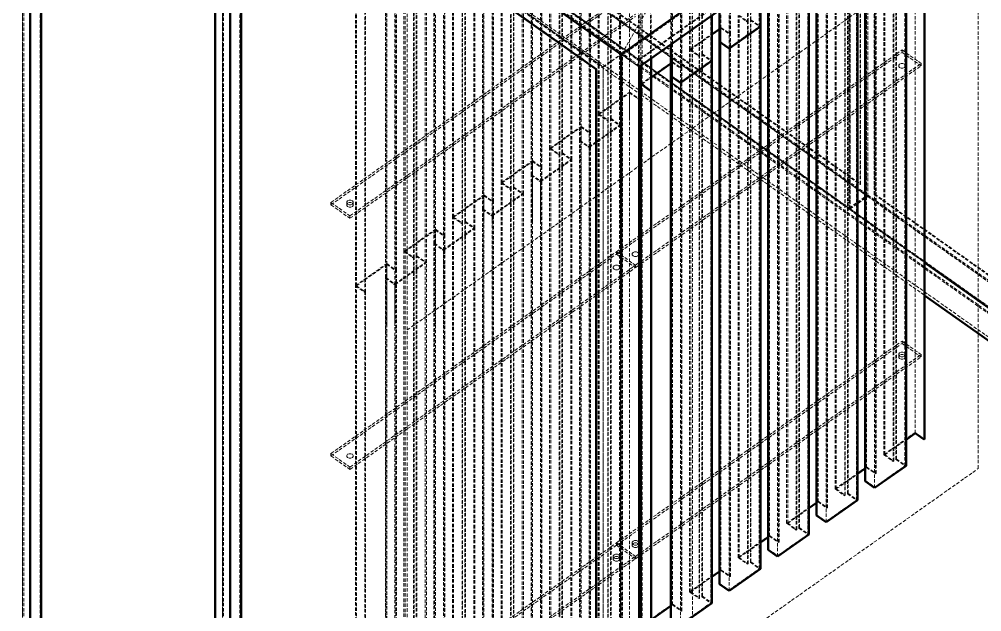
# Model space of a CAD drawing. Header units: millimetres. Extents: x 589 to 12190, y 300 to 8700.
# Drawn here: x 1816 to 2889, y 1402 to 2062 of the extents above; entities that cross this region are included whole.
import ezdxf

# ---------------------------------------------------------------- set-up
doc = ezdxf.new("R2010")
doc.units = ezdxf.units.MM
doc.linetypes.add('Hidden', pattern=[15, 5, -3, 5, -2])
for name, color, linetype, lineweight in [('Default', 7, 'Continuous', 50), ('Edges', 7, 'Hidden', 15), ('HiddenEdges', 2, 'Hidden', 15), ('HiddenSilhouettes', 2, 'Hidden', 15), ('HiddenWires', 7, 'Hidden', 15), ('Silhouettes', 7, 'Continuous', 50), ('Wires', 7, 'Hidden', 15)]:
    doc.layers.add(name, color=color, linetype=linetype, lineweight=lineweight)

# ---------------------------------------------------------------- blocks, each defined once
blk = doc.blocks.new('Isometric')
at = {"layer": 'Edges'}
for points in [[(-253.1442406604383, -1769.660158857627), (-253.1441048046804, -79.67512111748465)], [(-242.537637487073, -1766.553558077629), (-242.5375033366176, -97.78172258760696)], [(43.84062431954362, -1979.660175600026), (43.84076017530151, -289.6751378598833)], [(54.44722749290804, -1976.553574820027), (54.44736164336337, -307.7817393300052)], [(1073.034441095769, -1233.958625873728), (1073.034505897261, -427.8569595881081)], [(1086.32808386443, -1243.358651037215), (1086.328148665922, -437.2569847515942)], [(1012.93041438889, -1315.258650665978), (1012.930479190382, -509.1569843803575)], [(940.8055268076873, -1366.25865473199), (940.8055916091803, -560.1569884463697)], [(796.5558164467752, -662.1569965783935), (796.555821839509, -595.0737973709856)], [(868.6806392264853, -1417.258658798002), (868.6807040279773, -611.1569925123817)], [(724.4309288655722, -713.1570006444058), (724.4309342583056, -646.0738014369981)], [(796.5557516452823, -1468.258662864014), (796.5558164467752, -662.1569965783935)], [(679.8832025752904, -724.657001561252), (679.883206360249, -677.5738062220958)], [(609.5260814242706, -2379.660207490308), (609.526217280028, -689.6751697501661)], [(724.4308640640802, -1519.258666930026), (724.4309288655722, -713.1570006444058)], [(679.8831377737974, -1530.758667846872), (679.8832025752904, -724.657001561252)], [(1087.176641823761, -978.561597593673), (1271.943603414834, -1109.211572063527)], [(636.3961919389694, -1684.483416904638), (636.3962411802368, -1071.944004753931)]]:
    blk.add_lwpolyline(points, dxfattribs=at)
for points in [[(637.2161877950084, -670.0954011541758, 0), (954.5943576092782, -117.2343599760593, 0)], [(662.417838991249, -689.0751941163946, 0), (1468.519523722335, -119.0751486727308, 0)], [(43.84076017530106, -289.6751378598829, 0), (609.526217280028, -689.6751697501661, 0)], [(609.526217280028, -689.6751697501661, 0), (636.396273437731, -670.6751682353772, 0)], [(636.396273437731, -670.6751682353772, 0), (662.417838991249, -689.0751941163946, 0)], [(662.4177031354911, -2379.060231856537, 0), (662.417838991249, -689.0751941163946, 0)], [(1087.176641755549, -979.4101256971649, 0), (1416.47630769385, -1212.260157852745, 0)]]:
    blk.add_polyline3d(points, dxfattribs=at)
blk.add_polyline3d([(636.3962733695212, -671.5236617784562, 0)], close=True, dxfattribs=at)
at = {"layer": 'HiddenEdges'}
for points in [[(992.0707298736124, -863.5534860852986), (992.0708640240678, 805.2183494047226)], [(976.6557686782548, -900.9086420456927), (976.6559045340159, 789.0764302548628)], [(1012.435440952547, -879.1534629149555), (1012.435575103002, 789.6183725750657)], [(976.6558034715595, -900.4115615441572), (976.6559147093499, 483.3369441439104)], [(-608.1120080953433, 257.218682731414), (1895.046139593075, -1512.781458383088)], [(-634.274957512054, 238.7186812564878), (1842.720237785271, -1512.781458383089)], [(-608.1120119038521, 209.8425299773776), (1895.046135784566, -1560.157611137125)], [(829.0827249246408, -619.1569931501879), (829.0827897261329, 186.9446731354328)], [(784.5349555724506, -631.8569758521562), (784.535020373944, 174.2446904334647)], [(824.1329777376955, -622.6569934292279), (824.1330425391875, 183.444672856393)], [(797.828598341112, -641.2570010156423), (797.8286631426054, 164.8446652699786)], [(783.2622167400214, -651.5569896297852), (783.2622815415143, 154.5446766558357)], [(752.0080901564925, -673.6569974952397), (752.0081549579854, 132.4446687903815)], [(756.9578373434379, -670.1569972161997), (756.9579021449308, 135.9446690694213)], [(712.4100679912476, -682.856979918168), (712.4101327927406, 123.2446863674522)], [(711.1373291588193, -702.556993695797), (711.1373939603113, 103.5446725898237)], [(724.4309342583056, -646.0738014369981), (724.4309936670652, 92.94466564121512)], [(648.7704613019519, -727.8569835058258), (648.7705261034444, 78.24468277979486)], [(679.883206360249, -677.5738062220958), (679.8832673767824, 81.44466472436898)], [(662.0641040706128, -737.257008669312), (662.0641688721057, 68.84465761630872)], [(616.2435958859942, -769.6570051489093), (616.2436606874862, 36.4446611367116)], [(621.1933430729396, -766.1570048698693), (621.1934078744316, 39.94466141575094)], [(576.6455737207493, -778.8569875718379), (576.6456385222418, 27.24467871378329)], [(589.9392164894107, -788.2570127353242), (589.9392812909032, 17.8446535502967)], [(549.068455491737, -817.1570089358815), (549.06852029323, -11.05534265026063)], [(588.666434595074, -809.1570082980754), (588.666499396566, -3.05534201245473)], [(504.5206861395473, -829.8569916378499), (504.5207509410398, -23.75532535222919)], [(544.1187083047917, -820.6570092149216), (544.1187731062846, -14.55534292930088)], [(517.8143289082086, -839.257016801336), (517.8143937097011, -33.15535051571533)], [(503.2479473071185, -849.5570054154789), (503.2480121086101, -43.4553391298582)], [(516.5415470138714, -860.1570123640872), (516.5416118153644, -54.0553460784663)], [(-227.1226780934803, -1749.211653605576), (-227.1225423741439, -60.92363751200355)], [(-225.4256564480393, -1750.908685374653), (-225.4255205922786, -60.92361307409737)], [(471.9938207235896, -871.6570132809334), (471.9938855250816, -65.5553469953129)], [(476.943567910535, -868.1570130018933), (476.943632712027, -62.05534671627265)], [(-253.1442056225128, -1767.611654691059), (-253.1440699031764, -79.32363859748693)], [(432.3957985583447, -880.8569957038617), (432.3958633598372, -74.75532941824076)], [(445.6894413270061, -890.257020867348), (445.6895061284986, -84.15535458172735)], [(404.818680329332, -919.1570170679054), (404.8187451308249, -113.0553507822847)], [(444.4166594326693, -911.1570164300995), (444.4167242341614, -105.0553501444788)], [(360.2709109771422, -931.8569997698739), (360.2709757786347, -125.7553334842532)], [(399.8689331423866, -922.6570173469456), (399.8689979438795, -116.5553510613249)], [(373.5645537458036, -941.2570249333601), (373.5646185472965, -135.1553586477394)], [(358.9981721447134, -951.557013547503), (358.9982369462055, -145.4553472618823)], [(372.2917718514664, -962.1570204961113), (372.2918366529593, -156.0553542104908)], [(327.7440455611845, -973.6570214129572), (327.7441103626766, -167.555355127337)], [(332.6937927481299, -970.1570211339172), (332.693857549622, -164.0553548482967)], [(288.1460233959397, -982.8570038358855), (288.1460881974322, -176.7553375502653)], [(286.8732845635104, -1002.557017613515), (286.8733493650034, -196.4553513278943)], [(301.4396661646015, -992.2570289993719), (301.439730966094, -186.1553627137514)], [(300.1668842702643, -1013.157024562123), (300.1669490717563, -207.0553582765028)], [(255.6191579799815, -1024.657025478969), (255.6192227814745, -218.5553591933485)], [(69.86214372812674, -1959.211639830394), (69.86227944746315, -270.9236237368223)], [(71.5592085319422, -1960.908702117051), (71.55934438770282, -270.9236298164956)], [(76.79643789297461, -264.9634156211123), (592.2019291769025, -629.4101419081394)], [(71.55934448416883, -272.1236299598504), (635.5477365521897, -670.9236556271044)], [(34.08255148015178, -1960.953573194837), (34.0826856306071, -292.1817377048151)], [(43.8406161990938, -1977.611640915878), (43.84075191843021, -289.3236248223056)], [(45.5378169551368, -290.5236310453342), (609.5262090231563, -689.3236567125882)], [(196.5755896925316, -312.0114902194859), (1000.980344188436, -880.8115599576911)], [(170.5539923040187, -330.9085966020393), (976.6557686782548, -900.9086420456924)], [(170.5540270973229, -330.4115161005038), (974.9587815932277, -899.2115858387087)], [(1040.507575679811, -1275.758647516812), (1040.507640481303, -469.6569812311916)], [(1045.457322866756, -1272.258647237772), (1045.457387668248, -466.1569809521516)], [(1000.909553514566, -1284.958629939741), (1000.909618316058, -478.8569636541201)], [(1014.203196283227, -1294.358655103227), (1014.203261084719, -488.2569888176063)], [(968.3826880986076, -1326.758651582824), (968.3827529001005, -520.6569852972036)], [(973.332435285553, -1323.258651303784), (973.3325000870459, -517.1569850181636)], [(928.7846659333636, -1335.958634005753), (928.7847307348557, -529.8569677201319)], [(942.0783087020254, -1345.358659169239), (942.078373503517, -539.2569928836183)], [(927.5119271009344, -1355.658647783382), (927.511991902426, -549.556981497761)], [(896.2578005174055, -1377.758655648836), (896.2578653188975, -571.6569893632156)], [(901.2075477043509, -1374.258655369796), (901.2076125058429, -568.1569890841756)], [(856.6597783521606, -1386.958638071765), (856.6598431536527, -580.8569717861442)], [(869.953421120822, -1396.358663235251), (869.953485922314, -590.2569969496305)], [(975.8072751157606, -901.5086176794634), (975.8072983456264, -612.5394456409017)], [(824.1329129362025, -1428.758659714848), (824.1329777376955, -622.6569934292279)], [(829.0826601231479, -1425.258659435808), (829.0827249246408, -619.1569931501879)], [(784.534890770959, -1437.958642137777), (784.5349555724506, -631.8569758521562)], [(784.5349877804879, -765.6742986785782), (784.5349986343581, -630.6569940670333)], [(797.8285335396204, -1447.358667301263), (797.828598341112, -641.2570010156423)], [(783.2621519385293, -1457.658655915406), (783.2622167400214, -651.5569896297852)], [(609.5262090231563, -689.3236567125882), (635.5477365521897, -670.9236556271044)], [(635.5476008328528, -2359.211671720676), (635.5477365521897, -670.9236556271044)], [(636.3962733695212, -671.5236617784562), (637.2161877950084, -670.0954011541758)], [(636.3962733695212, -671.5236617784562), (637.2448014924298, -670.9236617067788)], [(756.9577725419458, -1476.25866350182), (756.9578373434379, -670.1569972161997)], [(796.5558510905926, -765.6742986785782), (796.5558595086827, -660.9570147932711)], [(1053.589088879524, -667.6933176891021), (1053.589089163741, -664.1577840650423)], [(662.4176672028434, -2316.238677450674), (662.4177988749229, -678.2967291496689)], [(662.4177988749229, -678.2967291496689), (663.26629253388, -678.8967047834399)], [(712.4100031897556, -1488.958646203789), (712.4100679912476, -682.856979918168)], [(712.4101042991119, -765.6742986785782), (712.410111053156, -681.6569981330456)], [(752.0080253550004, -1479.75866378086), (752.0080901564925, -673.6569974952397)], [(598.9196141066627, -692.7817700244027), (599.7681427353332, -692.1817695950976)], [(599.7680085848779, -2360.953605085119), (599.7681427353332, -692.1817695950976)], [(609.5260733038208, -2377.61167280616), (609.5262090231563, -689.3236567125882)], [(725.7036459584174, -1498.358671367275), (725.703710759909, -692.2570050816544)], [(710.642311957512, -713.1601416550309), (1087.176641755549, -979.4101256971649)], [(711.1372643573263, -1508.658659981418), (711.1373291588193, -702.556993695797)], [(724.4309676092166, -765.6742986785782), (724.4309719274806, -711.9570188592829)], [(648.7703965004594, -1533.958649791446), (648.7704613019519, -727.8569835058258)], [(648.7705012273086, -765.6742986785782), (648.7705043638598, -726.6570017207032)], [(662.0640392691207, -1543.358674954933), (662.0641040706128, -737.257008669312)], [(616.2435310845012, -1575.75867143453), (616.2435958859942, -769.6570051489093)], [(621.1932782714466, -1572.25867115549), (621.1933430729396, -766.1570048698693)], [(576.6455089192568, -1584.958653857459), (576.6455737207493, -778.8569875718379)], [(576.6456054356149, -918.8091517162547), (576.6456167826573, -777.6570057867152)], [(575.372770086828, -1604.658667635088), (575.3728348883196, -798.5570013494669)], [(589.9391516879182, -1594.358679020945), (589.9392164894107, -788.2570127353242)], [(588.6664687457192, -918.8091517162547), (588.666477656981, -807.957026512953)], [(544.1186435032996, -1626.758675500542), (544.1187083047917, -820.6570092149216)], [(549.068390690245, -1623.258675221502), (549.068455491737, -817.1570089358815)], [(504.5206213380548, -1635.95865792347), (504.5206861395473, -829.8569916378499)], [(517.8142641067161, -1645.358683086957), (517.8143289082086, -839.257016801336)], [(471.9937559220966, -1677.758679566554), (471.9938207235896, -871.6570132809334)], [(476.943503109042, -1674.258679287514), (476.943567910535, -868.1570130018933)], [(516.5414822123794, -1666.258678649708), (516.5415470138714, -860.1570123640872)], [(516.5415852643437, -918.8091517162547), (516.5415900757798, -858.9570305789648)], [(432.3957337568522, -1686.958661989482), (432.3957985583447, -880.8569957038617)], [(432.3958384728617, -918.8091517162547), (432.3958416202527, -879.6570139187393)], [(976.6558034715595, -900.4115615441572), (1002.677366066768, -882.0115356631395)], [(1002.677366066768, -882.0115356631395), (1297.965166010043, -1090.811546182509)], [(1012.435440952547, -879.1534629149555), (1288.207101291101, -1074.153478461468)], [(431.1229949244234, -1706.658675767111), (431.123059725915, -900.5570094814907)], [(445.6893765255136, -1696.358687152969), (445.6894413270061, -890.257020867348)], [(976.6557686782548, -900.9086420456927), (1273.640633658237, -1110.908658788091)], [(976.6558034715595, -900.4115615441572), (1087.176641823761, -978.561597593673)], [(233.3453025574663, -914.3410164183431), (233.3453028416834, -910.8054827942833)], [(444.4165946311764, -1717.25868271572), (444.4166594326693, -911.1570164300995)], [(444.4167017829664, -918.8091517162547), (444.4167024945768, -909.9570346449768)], [(399.8688683408946, -1728.758683632566), (399.8689331423866, -922.6570173469456)], [(404.8186155278399, -1725.258683353526), (404.818680329332, -919.1570170679054)], [(360.2708461756497, -1737.958666055494), (360.2709109771422, -931.8569997698739)], [(360.270942681168, -1071.944004753931), (360.2709540390501, -930.6570179847513)], [(373.5644889443111, -1747.358691218981), (373.5645537458036, -941.2570249333601)], [(358.9981073432205, -1757.658679833123), (358.9981721447134, -951.557013547503)], [(332.693727946637, -1776.258687419538), (332.6937927481299, -970.1570211339172)], [(372.2917070499743, -1768.258686781732), (372.2917718514664, -962.1570204961113)], [(372.2918059912731, -1071.944004753931), (372.2918149133748, -960.9570387109889)], [(629.3250442842154, -967.6933416068196), (629.3250445684325, -964.1578079827598)], [(288.1459585944472, -1788.958670121506), (288.1460233959397, -982.8570038358855)], [(327.7439807596916, -1779.758687698578), (327.7440455611845, -973.6570214129572)], [(657.6093171394514, -987.6933432013336), (657.6093174236685, -984.1578095772738)], [(301.439601363109, -1798.358695284992), (301.4396661646015, -992.2570289993719)], [(286.8732197620184, -1808.658683899135), (286.8732845635104, -1002.557017613515)], [(300.1668274968697, -1719.392729437054), (300.1668842702643, -1013.157024562123)], [(300.1669225098958, -1071.944004753931), (300.1669273321718, -1011.957042777001)], [(255.6191046633035, -1687.892731814229), (255.6191579799815, -1024.657025478969)], [(1053.589054091355, -1100.442633274014), (1053.589054375572, -1096.907099649954)], [(233.345272544143, -1287.693367119051), (233.3452728283601, -1284.157833494992)]]:
    blk.add_lwpolyline(points, dxfattribs=at)
for points in [[(1002.677366066768, -882.0115356631395, 0), (1002.677501786104, 806.276480430432, 0)], [(725.703710759909, -692.2570050816544, 0), (725.7037755614024, 113.8446612039661, 0)], [(575.3728348883196, -798.5570013494669, 0), (575.372899689813, 7.544664936153822, 0)], [(431.123059725915, -900.5570094814907, 0), (431.1231245274084, -94.45534319587023, 0)], [(662.4177988749229, -678.2967291496689, 0), (1416.476393481769, -145.0967106725066, 0)], [(70.71081626479463, -271.5236298881732, 0), (636.3962733695212, -671.5236617784562, 0)], [(55.29589027203338, -307.1817389007001, 0), (599.7681427353332, -692.1817695950976, 0)], [(196.5755549674395, -311.6600426175296, 0), (1002.677331341676, -881.6600880611829, 0)], [(206.3336645783097, -309.153417471302, 0), (991.2222363111186, -864.1534617190696, 0)], [(999.636814682136, -1304.65864371737, 0), (999.6368794836294, -498.5569774317491, 0)], [(855.3870395197309, -1406.658651849393, 0), (855.3871043212243, -600.556985563773, 0)], [(638.0932951513864, -671.5236373405498, 0), (663.2663670459478, -689.3236875877963, 0)], [(588.6663697935805, -1615.258674583696, 0), (588.666434595074, -809.1570082980754, 0)], [(504.5207219542385, -918.8091517162547, 0), (504.5207292014552, -828.6570098527275, 0)], [(503.2478825056251, -1655.658671701099, 0), (503.2479473071185, -849.5570054154789, 0)], [(1002.677331341676, -881.6600880611829, 0), (1299.662196321658, -1091.660104803582, 0)], [(1012.435440952547, -879.1534629149555, 0), (1013.283934515041, -878.5534872811845, 0)], [(288.1460591997911, -1071.944004753931, 0), (288.1460664578476, -981.6570220507631, 0)]]:
    blk.add_polyline3d(points, dxfattribs=at)
at = {"layer": 'HiddenSilhouettes'}
for points in [[(991.2222363111186, -864.1534617190696), (991.2223704615735, 804.6183737709516)], [(1000.980344188436, -880.8115599576911), (1000.980479907772, 807.4764561358807)], [(1013.283934515041, -878.5534872811845), (1013.284068665496, 790.2183482088371)], [(974.9587815932277, -899.2115858387087), (974.9588926907263, 482.7917432269023)], [(-608.1120117333219, 211.9638501518134), (1863.046141326811, -1535.408877245328)], [(-636.3962815435395, 189.8425283828633), (663.2662884934616, -729.157709173471)], [(-634.2749611500326, 193.4638486768877), (1842.720234147293, -1558.036290962689)], [(828.2341882037754, -619.7569993015393), (828.2342530052683, 186.3446669840819)], [(824.98151445856, -622.056987277876), (824.981579260053, 184.0446790077444)], [(841.5278309724367, -629.1570244650252), (841.5278957739297, 176.9446418205957)], [(798.6771350619765, -640.6569948642907), (798.6771998634695, 165.44467142133)], [(737.8659537288754, -663.6569966979825), (737.866018530367, 142.4446695876386)], [(739.5629841086966, -663.6569661804022), (739.5630489101886, 142.4447001052185)], [(752.8566268773579, -673.0569913438883), (752.85669167885, 133.0446749417324)], [(756.1093006225733, -670.7570033675513), (756.1093654240663, 135.3446629180694)], [(726.5522474807744, -691.656998930303), (726.5523122822665, 114.444667355318)], [(769.4029433912347, -680.1570285310374), (769.4030081927281, 125.9446377545837)], [(667.4380965274936, -714.656970246414), (667.4381613289866, 91.44469603920697)], [(662.9126407914782, -736.6570025179606), (662.9127055929703, 69.44466376766059)], [(602.1014594583758, -759.6570043516522), (602.1015242598687, 46.44466193396875)], [(603.7984898381974, -759.6569738340716), (603.7985546396903, 46.44469245154914)], [(617.0921326068587, -769.0569989975579), (617.0921974083517, 37.04466728806301)], [(620.3448063520746, -766.7570110212209), (620.344871153567, 39.34465526439999)], [(633.6384491207359, -776.1570361847071), (633.6385139222284, 29.94463010091386)], [(635.335479500558, -776.1570056671262), (635.33554430205, 29.94466061849425)], [(590.7877532102752, -787.6570065839724), (590.7878180117682, 18.44465970164856)], [(574.5242981674555, -799.1570075008183), (574.524362968948, 6.944658784802868)], [(529.9765718771741, -810.6570084176642), (529.9766366786662, -4.555342132043279)], [(531.6736022569958, -810.6569779000836), (531.6736670584878, -4.55531161446288)], [(544.9672450256571, -820.0570030635697), (544.9673098271492, -13.95533677794901)], [(548.2199187708725, -817.757015087233), (548.219983572365, -11.65534880161204)], [(561.5135615395338, -827.1570402507189), (561.5136263410263, -21.05537396509817)], [(563.2105919193555, -827.1570097331385), (563.2106567208484, -21.05534344751777)], [(518.6628656290736, -838.6570106499846), (518.6629304305657, -32.55534436436392)], [(457.8516842959712, -861.6570124836762), (457.8517490974641, -55.5553461980553)], [(459.5487146757928, -861.6569819660958), (459.5487794772857, -55.55531568047491)], [(502.3994105862535, -850.1570115668303), (502.399475387746, -44.05534528120961)], [(472.8423574444541, -871.057007129582), (472.8424222459471, -64.95534084396104)], [(476.09503118967, -868.7570191532452), (476.0950959911625, -62.65535286762452)], [(-251.4471837441811, -1768.811630396508), (-251.4470480248447, -80.52361430293558)], [(446.5379780478706, -889.6570147159966), (446.5380428493636, -83.55534843037594)], [(489.3886739583313, -878.1570443167311), (489.3887387598238, -72.0553780311102)], [(491.0857043381534, -878.1570137991505), (491.0857691396454, -72.0553475135298)], [(430.2745230050509, -901.1570156328426), (430.2745878065434, -95.05534934722164)], [(385.7267967147691, -912.6570165496883), (385.7268615162611, -106.5553502640678)], [(387.4238270945907, -912.6569860321076), (387.4238918960828, -106.5553197464869)], [(403.9701436084674, -919.757023219257), (403.9702084099599, -113.6553569336361)], [(638.0932951513864, -671.5236373405498), (1442.497958197071, -102.7235676023342)], [(400.7174698632521, -922.057011195594), (400.7175346647441, -115.9553449099731)], [(417.2637863771288, -929.1570483827429), (417.2638511786213, -123.0553820971222)], [(418.9608167569504, -929.1570178651623), (418.9608815584434, -123.0553515795414)], [(374.4130904666686, -940.6570187820084), (374.4131552681606, -134.5553524963875)], [(-226.2741845709475, -1751.50868544633), (-226.274056079701, -153.1348865278719)], [(358.1496354238484, -952.1570196988544), (358.1497002253409, -146.0553534132337)], [(313.6019091335661, -963.6570206157003), (313.6019739350595, -157.5553543300794)], [(315.2989395133877, -963.6569900981196), (315.2990043148807, -157.555323812499)], [(328.5925822820491, -973.0570152616056), (328.592647083542, -166.9553489759851)], [(331.8452560272649, -970.7570272852686), (331.8453208287574, -164.6553609996481)], [(302.2882028854656, -991.6570228480205), (302.2882676869585, -185.5553565624)], [(345.1388987959263, -980.1570524487547), (345.1389635974188, -174.0553861631342)], [(346.8359291757479, -980.1570219311743), (346.8359939772404, -174.0553556455538)], [(286.0247478426459, -1003.157023764866), (286.0248126441384, -197.0553574792457)], [(241.4770215523645, -1014.657024681712), (241.4770863538561, -208.5553583960914)], [(243.1740519321856, -1014.656994164131), (243.1741167336777, -208.555327878511)], [(256.467694700847, -1024.057019327618), (256.467759502339, -217.9553530419971)], [(45.53768123579994, -1978.811647138906), (45.5378169551368, -290.5236310453342)], [(70.71068040903401, -1961.508702188729), (70.71081347159907, -306.2697395655487)], [(1026.365439252192, -1265.758646719555), (1026.365504053685, -459.6569804339342)], [(1028.062469632014, -1265.758616201974), (1028.062534433507, -459.6569499163538)], [(1041.356112400675, -1275.158641365461), (1041.356177202168, -469.0569750798402)], [(1044.608786145891, -1272.858653389124), (1044.608850947383, -466.7569871035032)], [(1057.902428914553, -1282.25867855261), (1057.902493716045, -476.1570122669891)], [(1015.051733004092, -1293.758648951875), (1015.051797805585, -487.6569826662546)], [(954.24055167099, -1316.758650785567), (954.2406164724821, -510.6569844999465)], [(955.9375820508117, -1316.758620267986), (955.9376468523037, -510.6569539823658)], [(969.231224819473, -1326.158645431472), (969.2312896209651, -520.056979145852)], [(972.4838985646884, -1323.858657455136), (972.4839633661813, -517.7569911695152)], [(985.7775413333497, -1333.258682618622), (985.7776061348427, -527.1570163330011)], [(942.9268454228895, -1344.758653017887), (942.9269102243816, -538.6569867322669)], [(882.1156640897871, -1367.758654851579), (882.11572889128, -561.6569885659583)], [(883.8126944696087, -1367.758624333999), (883.8127592711016, -561.6569580483779)], [(897.10633723827, -1377.158649497485), (897.106402039763, -571.0569832118642)], [(900.3590109834863, -1374.858661521148), (900.3590757849784, -568.7569952355273)], [(913.6526537521477, -1384.258686684634), (913.6527185536397, -578.1570203990134)], [(205.0610299864466, -890.8054811997692), (629.325074581755, -590.8054572820515)], [(205.0610297022295, -894.341014823829), (629.3250742975379, -594.3409909061113)], [(870.8019578416865, -1395.758657083899), (870.8020226431795, -589.6569907982787)], [(233.3453028416834, -910.8054827942833), (657.6093474369909, -610.8054588765654)], [(233.3453025574663, -914.3410164183431), (657.6093471527738, -614.3409925006251)], [(809.990776508585, -1418.758658917591), (809.990841310077, -612.6569926319705)], [(809.990841310077, -612.6569926319705), (824.1329777376955, -622.6569934292279)], [(811.6878068884066, -1418.75862840001), (811.6878716898987, -612.6569621143899)], [(811.6878716898987, -612.6569621143899), (824.98151445856, -622.056987277876)], [(796.5559024741278, -660.9569844121095), (841.5278309724367, -629.1570244650252)], [(824.1329777376955, -622.6569934292279), (824.98151445856, -622.056987277876)], [(824.981449657068, -1428.158653563497), (824.98151445856, -622.056987277876)], [(828.2341234022833, -1425.85866558716), (828.2341882037754, -619.7569993015393)], [(828.2341882037754, -619.7569993015393), (829.0826947381215, -619.1570144952832)], [(828.2341882037754, -619.7569993015393), (841.5278309724367, -629.1570244650252)], [(829.0827249246408, -619.1569931501879), (843.2248613522593, -629.1569939474448)], [(841.5277661709447, -1435.258690750646), (841.5278309724367, -629.1570244650252)], [(592.2019291769025, -629.4101419081387), (710.642311957512, -713.1601416550304)], [(737.8659537288754, -663.6569966979825), (784.5349986343581, -630.6569940670333)], [(739.5629841086966, -663.6569661804022), (771.0999768901438, -641.3569416809144)], [(784.5349555724506, -631.8569758521562), (797.828598341112, -641.2570010156423)], [(784.5349986343581, -630.6569940670333), (798.6771350619765, -640.6569948642907)], [(798.6770702604845, -1446.758661149911), (798.6771350619765, -640.6569948642907)], [(782.4136800191568, -652.1569957811366), (783.2622167400214, -651.5569896297852)], [(637.2446656366687, -2360.908734007334), (637.2448014924298, -670.9236617067788)], [(638.09315943205, -2359.811653434122), (638.0932951513864, -671.5236373405498)], [(739.5629193072036, -1469.758632466023), (739.5629841086966, -663.6569661804022)], [(739.5629841086966, -663.6569661804022), (752.8566268773579, -673.0569913438883)], [(756.1092358210813, -1476.858669653172), (756.1093006225733, -670.7570033675513)], [(756.1093006225733, -670.7570033675513), (769.4029433912347, -680.1570285310374)], [(756.9578373434379, -670.1569972161997), (771.0999737710563, -680.1569980134566)], [(1053.589088879524, -667.6933176891021), (1081.87336173476, -687.6933192836159)], [(663.2662855579392, -765.6742986785782), (663.26629253388, -678.8967047834399)], [(665.741066147672, -714.6570007639946), (712.410111053156, -681.6569981330456)], [(712.410111053156, -681.6569981330456), (726.5522474807744, -691.656998930303)], [(724.4310148929267, -711.9569884781206), (769.4029433912347, -680.1570285310374)], [(752.0080901564925, -673.6569974952397), (752.8566268773579, -673.0569913438883)], [(752.856562075865, -1479.158657629509), (752.8566268773579, -673.0569913438883)], [(769.4028785897431, -1486.258694816658), (769.4029433912347, -680.1570285310374)], [(1081.87336173476, -687.6933192836159), (1081.873362018977, -684.1577856595563)], [(725.703710759909, -692.2570050816544), (726.5522474807744, -691.656998930303)], [(726.5521826792815, -1497.758665215923), (726.5522474807744, -691.656998930303)], [(667.4380317260016, -1520.758636532034), (667.4380965274936, -714.656970246414)], [(710.2887924379538, -703.1569998471487), (711.1373291588193, -702.556993695797)], [(711.1373291588193, -702.556993695797), (724.4309289620396, -711.9569884781276)], [(602.1014594583758, -759.6570043516522), (648.7704613984142, -726.6570321018653)], [(648.7704613019519, -727.8569835058258), (662.0641040706128, -737.257008669312)], [(648.7705043638598, -726.6570017207032), (662.9126407914782, -736.6570025179606)], [(663.266363843737, -729.1577624541628), (663.2662884934616, -729.157709173471)], [(662.0641040706128, -737.257008669312), (662.9126407914782, -736.6570025179606)], [(662.9125759899853, -1542.758668803581), (662.9126407914782, -736.6570025179606)], [(665.7410648413038, -730.9076403509926), (1087.176637776509, -1028.907598625637)], [(602.1013946568837, -1565.758670637273), (602.1014594583758, -759.6570043516522)], [(602.1014594583758, -759.6570043516522), (616.2435958859942, -769.6570051489093)], [(603.7984250367053, -1565.758640119692), (603.7984898381974, -759.6569738340716)], [(616.2435958859942, -769.6570051489093), (617.0921326068587, -769.0569989975579)], [(617.0920678053667, -1575.158665283178), (617.0921326068587, -769.0569989975579)], [(620.3447415505821, -1572.858677306841), (620.3448063520746, -766.7570110212209)], [(620.3448063520746, -766.7570110212209), (621.1933430729396, -766.1570048698693)], [(620.3448063520746, -766.7570110212209), (633.6384491207359, -776.1570361847071)], [(621.1933430729396, -766.1570048698693), (635.335479500558, -776.1570056671262)], [(529.9765718771741, -810.6570084176642), (576.6456167826573, -777.6570057867152)], [(531.6736022569958, -810.6569779000836), (576.6455737207493, -778.8569875718379)], [(588.666477656981, -807.957026512953), (633.6384491207359, -776.1570361847071)], [(633.6383843192434, -1582.258702470328), (633.6384491207359, -776.1570361847071)], [(635.335414699065, -1582.258671952747), (635.335479500558, -776.1570056671262)], [(574.524233365963, -1605.258673786439), (574.5242981674555, -799.1570075008183)], [(574.5242981674555, -799.1570075008183), (575.3728348883196, -798.5570013494669)], [(574.5242981674555, -799.1570075008183), (588.666434595074, -809.1570082980754)], [(575.3728348883196, -798.5570013494669), (588.666477656981, -807.957026512953)], [(589.9392164894107, -788.2570127353242), (590.7877532102752, -787.6570065839724)], [(590.7876884087832, -1593.758672869593), (590.7877532102752, -787.6570065839724)], [(529.9765070756812, -1616.758674703285), (529.9765718771741, -810.6570084176642)], [(529.9765718771741, -810.6570084176642), (544.1187083047917, -820.6570092149216)], [(531.6735374555028, -1616.758644185704), (531.6736022569958, -810.6569779000836)], [(531.6736022569958, -810.6569779000836), (544.9672450256571, -820.0570030635697)], [(457.8516842959712, -861.6570124836762), (504.5207292014552, -828.6570098527275)], [(504.5207292014552, -828.6570098527275), (518.6628656290736, -838.6570106499846)], [(516.5415470138714, -860.1570123640872), (563.2105919193555, -827.1570097331385)], [(516.5415900757798, -858.9570305789648), (561.5135615395338, -827.1570402507189)], [(544.9671802241642, -1626.15866934919), (544.9672450256571, -820.0570030635697)], [(548.21985396938, -1623.858681372853), (548.2199187708725, -817.757015087233)], [(548.2199187708725, -817.757015087233), (549.068455491737, -817.1570089358815)], [(548.2199187708725, -817.757015087233), (561.5135615395338, -827.1570402507189)], [(549.068455491737, -817.1570089358815), (563.2105919193555, -827.1570097331385)], [(561.5134967380413, -1633.25870653634), (561.5135615395338, -827.1570402507189)], [(563.2105271178634, -1633.258676018759), (563.2105919193555, -827.1570097331385)], [(459.5487146757928, -861.6569819660958), (504.5206861395473, -829.8569916378499)], [(504.5206861395473, -829.8569916378499), (517.8143289082086, -839.257016801336)], [(518.6628008275807, -1644.758676935605), (518.6628656290736, -838.6570106499846)], [(502.399345784761, -1656.258677852451), (502.3994105862535, -850.1570115668303)], [(503.2479473071185, -849.5570054154789), (516.5415900757798, -858.9570305789648)], [(457.8516194944791, -1667.758678769297), (457.8516842959712, -861.6570124836762)], [(457.8516842959712, -861.6570124836762), (471.9938207235896, -871.6570132809334)], [(459.5486498743007, -1667.758648251716), (459.5487146757928, -861.6569819660958)], [(459.5487146757928, -861.6569819660958), (472.8423574444541, -871.057007129582)], [(471.9938207235896, -871.6570132809334), (472.8423574444541, -871.057007129582)], [(472.8422926429621, -1677.158673415202), (472.8423574444541, -871.057007129582)], [(476.0949663881775, -1674.858685438865), (476.09503118967, -868.7570191532452)], [(476.09503118967, -868.7570191532452), (489.3886739583313, -878.1570443167311)], [(476.943567910535, -868.1570130018933), (491.0857043381534, -878.1570137991505)], [(387.4238270945907, -912.6569860321076), (432.3957985583447, -880.8569957038617)], [(444.4166594326693, -911.1570164300995), (491.0857043381534, -878.1570137991505)], [(489.3886091568388, -1684.258710602352), (489.3886739583313, -878.1570443167311)], [(491.0856395366604, -1684.258680084771), (491.0857043381534, -878.1570137991505)], [(974.9587815932277, -899.2115858387087), (1000.980344188436, -880.8115599576911)], [(1013.283934515041, -878.5534872811845), (1289.055594853595, -1073.553502827697)], [(205.0610297022295, -894.341014823829), (205.0610299864466, -890.8054811997692)], [(205.0610299864466, -890.8054811997692), (233.3453028416834, -910.8054827942833)], [(205.0610297022295, -894.341014823829), (233.3453025574663, -914.3410164183431)], [(236.8807808350753, -893.305503650022), (234.6393621607281, -894.2205205345351), (232.05119769778, -894.220551052116), (229.8097675289473, -893.3054813990832), (228.5156635908752, -891.7205508528018), (228.5157066021284, -889.8904420643166), (229.8097671270039, -888.3054810004548), (232.0512403070888, -887.3904418650022), (234.6394047700369, -887.3904113474221), (236.8808349388692, -888.3054810004546), (238.1749388769417, -889.8904115467362), (238.1748958656881, -891.7205203352207), (236.8808353408126, -893.3054813990832)], [(228.5157063179113, -893.4259756883766), (229.8097668427868, -891.8410146245146), (232.0512400228718, -890.9259754890622), (234.6394044858198, -890.9259449714818), (236.8808346546521, -891.8410146245146), (238.1749385927246, -893.425945170796), (238.174895581471, -895.2560539592807), (236.8807808350753, -896.8410371580555), (234.639361876511, -897.7560541585951), (232.0511974135629, -897.7560846761755), (229.8097672447302, -896.8410150231432), (228.5156633066581, -895.2560844768614)], [(228.5156633066581, -895.2560844768614), (228.5156635908752, -891.7205508528018)], [(238.1749385927246, -893.425945170796), (238.1749388769417, -889.8904115467362)], [(431.123059725915, -900.5570094814907), (444.4167024945768, -909.9570346449768)], [(445.6894413270061, -890.257020867348), (446.5379780478706, -889.6570147159966)], [(446.5379132463786, -1695.758681001617), (446.5379780478706, -889.6570147159966)], [(975.8072751839727, -900.6600895759718), (1001.473924419801, -918.8091517162547)], [(385.7267319132761, -1718.758682835309), (385.7267967147691, -912.6570165496883)], [(385.7267967147691, -912.6570165496883), (399.8689331423866, -922.6570173469456)], [(387.4237622930978, -1718.758652317728), (387.4238270945907, -912.6569860321076)], [(430.2744582035584, -1707.258681918463), (430.2745230050509, -901.1570156328426)], [(430.2745230050509, -901.1570156328426), (444.4166594326693, -911.1570164300995)], [(372.2917718514664, -962.1570204961113), (418.9608167569504, -929.1570178651623)], [(372.2918149133748, -960.9570387109889), (417.2637863771288, -929.1570483827429)], [(399.8689331423866, -922.6570173469456), (400.7174698632521, -922.057011195594)], [(400.7174050617591, -1728.158677481214), (400.7174698632521, -922.057011195594)], [(403.9700788069749, -1725.858689504877), (403.9701436084674, -919.757023219257)], [(403.9701436084674, -919.757023219257), (417.2637863771288, -929.1570483827429)], [(404.818680329332, -919.1570170679054), (418.9608167569504, -929.1570178651623)], [(417.2637215756363, -1735.258714668363), (417.2637863771288, -929.1570483827429)], [(418.9607519554584, -1735.258684150783), (418.9608167569504, -929.1570178651623)], [(313.6019091335661, -963.6570206157003), (360.2709540390501, -930.6570179847513)], [(360.2709109771422, -931.8569997698739), (373.5645537458036, -941.2570249333601)], [(360.2709540390501, -930.6570179847513), (374.4130904666686, -940.6570187820084)], [(373.5645537458036, -941.2570249333601), (374.4130904666686, -940.6570187820084)], [(374.4130256651756, -1746.758685067629), (374.4130904666686, -940.6570187820084)], [(629.3250445684325, -964.1578079827598), (663.2663468817209, -940.1576796770546)], [(358.1495706223559, -1758.258685984475), (358.1496354238484, -952.1570196988544)], [(358.9981721447134, -951.557013547503), (372.2918149133748, -960.9570387109889)], [(205.0609996889061, -1267.693365524537), (629.3250442842154, -967.6933416068196)], [(313.6018443320741, -1769.758686901321), (313.6019091335661, -963.6570206157003)], [(313.6019091335661, -963.6570206157003), (327.7440455611845, -973.6570214129572)], [(315.2988747118957, -1769.75865638374), (315.2989395133877, -963.6569900981196)], [(315.2989395133877, -963.6569900981196), (328.5925822820491, -973.0570152616056)], [(331.8451912257724, -1776.858693570889), (331.8452560272649, -970.7570272852686)], [(331.8452560272649, -970.7570272852686), (345.1388987959263, -980.1570524487547)], [(243.1740519321856, -1014.656994164131), (288.1460233959397, -982.8570038358855)], [(288.1460233959397, -982.8570038358855), (301.4396661646015, -992.2570289993719)], [(300.1669273321718, -1011.957042777001), (345.1388987959263, -980.1570524487547)], [(328.592517480557, -1779.158681547226), (328.5925822820491, -973.0570152616056)], [(345.1388339944338, -1786.258718734375), (345.1388987959263, -980.1570524487547)], [(657.6093174236685, -984.1578095772738), (663.266343666171, -980.1576874135569)], [(657.6093171394514, -987.6933432013336), (663.2663433819539, -983.6932210376167)], [(301.4396661646015, -992.2570289993719), (302.2882028854656, -991.6570228480205)], [(302.2881380839735, -1797.758689133641), (302.2882028854656, -991.6570228480205)], [(241.476968235685, -1677.892731016972), (241.4770215523645, -1014.657024681712)], [(241.4770215523645, -1014.657024681712), (255.6191579799815, -1024.657025478969)], [(243.1739871306927, -1820.758660449752), (243.1740519321856, -1014.656994164131)], [(286.0246910692517, -1709.392728639797), (286.0247478426459, -1003.157023764866)], [(286.0247478426459, -1003.157023764866), (286.8732845635104, -1002.557017613515)], [(286.0247478426459, -1003.157023764866), (300.1668842702643, -1013.157024562123)], [(286.8732845635104, -1002.557017613515), (300.1669273321718, -1011.957042777001)], [(255.6191579799815, -1024.657025478969), (256.467694700847, -1024.057019327618)], [(256.4676412877002, -1688.492737829155), (256.467694700847, -1024.057019327618)], [(1053.589054091355, -1100.442633274014), (1081.87332694659, -1120.442634868528)], [(665.7410098726923, -1414.692658327823), (1081.87332694659, -1120.442634868528)], [(1048.759461067349, -1119.527595733076), (1050.053521592224, -1117.942634669214), (1052.29499477231, -1117.027595533762), (1054.883159235258, -1117.027565016181), (1057.12458940409, -1117.942634669214), (1058.418693342162, -1119.527565215496), (1058.418650330908, -1121.35767400398), (1057.124589806033, -1122.942635067842), (1054.883116625948, -1123.857674203294), (1052.294952163, -1123.857704720875), (1050.053521994168, -1122.942635067843), (1048.759418056096, -1121.357704521561)], [(1048.759418056096, -1121.357704521561), (1048.759418340313, -1117.822170897501)], [(1058.418693342162, -1119.527565215496), (1058.418693626379, -1115.992031591436)], [(1081.87332694659, -1120.442634868528), (1081.873327230807, -1116.907101244468)], [(1073.034484157676, -1232.758644088606), (1087.176620585295, -1242.758644885863)], [(205.0609996889061, -1267.693365524537), (205.0609999731232, -1264.157831900478)], [(205.0609999731232, -1264.157831900478), (233.3452728283601, -1284.157833494992)], [(205.0609996889061, -1267.693365524537), (233.345272544143, -1287.693367119051)], [(1026.365439252192, -1265.758646719555), (1040.507575679811, -1275.758647516812)], [(1028.062469632014, -1265.758616201974), (1041.356112400675, -1275.158641365461)], [(1045.457322866756, -1272.258647237772), (1059.599459294374, -1282.258648035029)], [(954.24055167099, -1316.758650785567), (1000.909596576474, -1283.758648154618)], [(1000.909553514566, -1284.958629939741), (1014.203196283227, -1294.358655103227)], [(1000.909596576474, -1283.758648154618), (1015.051733004092, -1293.758648951875)], [(1012.930457450797, -1314.058668880856), (1057.902428914553, -1282.25867855261)], [(1040.507575679811, -1275.758647516812), (1041.356112400675, -1275.158641365461)], [(1044.608786145891, -1272.858653389124), (1057.902428914553, -1282.25867855261)], [(955.9375820508117, -1316.758620267986), (987.4745748322589, -1294.458595768499)], [(1014.203196283227, -1294.358655103227), (1015.051733004092, -1293.758648951875)], [(998.7882779612719, -1305.258649868721), (999.636814682136, -1304.65864371737)], [(999.636814682136, -1304.65864371737), (1012.930414485358, -1314.058638499701)], [(954.24055167099, -1316.758650785567), (968.3826880986076, -1326.758651582824)], [(955.9375820508117, -1316.758620267986), (969.231224819473, -1326.158645431472)], [(972.4838985646884, -1323.858657455136), (973.332435285553, -1323.258651303784)], [(972.4838985646884, -1323.858657455136), (985.7775413333497, -1333.258682618622)], [(973.332435285553, -1323.258651303784), (987.4745717131714, -1333.258652101041)], [(882.1156640897871, -1367.758654851579), (928.7847089952711, -1334.75865222063)], [(928.7846659333636, -1335.958634005753), (942.0783087020254, -1345.358659169239)], [(928.7847089952711, -1334.75865222063), (942.9268454228895, -1344.758653017887)], [(940.8056128350418, -1365.058642565705), (985.7775413333497, -1333.258682618622)], [(942.0783087020254, -1345.358659169239), (942.9268454228895, -1344.758653017887)], [(882.1156640897871, -1367.758654851579), (896.2578005174055, -1377.758655648836)], [(883.8126944696087, -1367.758624333999), (897.10633723827, -1377.158649497485)], [(629.3250097802625, -1396.907123567672), (663.2663120935513, -1372.906995261966)], [(629.3250094960454, -1400.442657191732), (663.2663118093342, -1376.442528886026)], [(809.990776508585, -1418.758658917591), (856.659821414069, -1385.758656286642)], [(856.6597783521606, -1386.958638071765), (869.953421120822, -1396.358663235251)], [(856.659821414069, -1385.758656286642), (870.8019578416865, -1395.758657083899)], [(868.6807252538379, -1416.058646631718), (913.6526537521477, -1384.258686684634)], [(896.2578005174055, -1377.758655648836), (897.10633723827, -1377.158649497485)], [(900.3590109834863, -1374.858661521148), (913.6526537521477, -1384.258686684634)], [(901.2075477043509, -1374.258655369796), (915.3496841319693, -1384.258656167053)], [(205.0609651849545, -1696.90714748539), (629.3250097802625, -1396.907123567672)], [(239.2141868877711, -1676.292702944907), (629.3250094960454, -1400.442657191732)], [(629.3250094960454, -1400.442657191732), (629.3250097802625, -1396.907123567672)], [(629.3250097802625, -1396.907123567672), (657.6092826354993, -1416.907125162186)], [(629.3250094960454, -1400.442657191732), (657.6092823512822, -1420.442658786246)], [(652.7796861117272, -1399.527618056279), (654.0737466366027, -1397.942656992417), (656.3152198166886, -1397.027617856965), (658.9033842796362, -1397.027587339385), (661.1448144484684, -1397.942656992417), (662.4389183865405, -1399.527587538699), (662.4388753752869, -1401.357696327183), (661.1448148504119, -1402.942657391046), (658.9033416703269, -1403.857696526498), (656.3151772073788, -1403.857727044078), (654.0737470385466, -1402.942657391046), (652.7796431004745, -1401.357726844764)], [(652.7796431004745, -1401.357726844764), (652.7796433846916, -1397.822193220705)], [(662.4389183865405, -1399.527587538699), (662.4389186707576, -1395.992053914639)], [(811.6878068884066, -1418.75862840001), (843.2247996698538, -1396.458603900523)], [(657.6092826354993, -1416.907125162186), (663.2663088780009, -1412.90700299847)], [(854.5385027988668, -1407.258658000745), (855.3870395197309, -1406.658651849393)], [(241.4769655616005, -1711.157148621481), (657.6092826354993, -1416.907125162186)], [(624.4954164720402, -1419.527619650794), (625.7894769969157, -1417.942658586932), (628.0309501770007, -1417.027619451479), (630.6191146399483, -1417.027588933899), (632.8605448087806, -1417.942658586931), (634.1546487468531, -1419.527589133213), (634.1546057356004, -1421.357697921698), (632.8605452107245, -1422.94265898556), (630.6190720306395, -1423.857698121012), (628.0309075676914, -1423.857728638593), (625.7894773988587, -1422.94265898556), (624.4953734607866, -1421.357728439279)], [(624.4953734607866, -1421.357728439279), (624.4953737450037, -1417.822194815219)], [(634.1546487468531, -1419.527589133213), (634.1546490310702, -1415.992055509153)], [(657.6092823512822, -1420.442658786246), (663.2663085937838, -1416.442536622529)], [(657.6092823512822, -1420.442658786246), (657.6092826354993, -1416.907125162186)], [(809.990776508585, -1418.758658917591), (824.1329129362025, -1428.758659714848)], [(811.6878068884066, -1418.75862840001), (824.981449657068, -1428.158653563497)], [(824.1329129362025, -1428.758659714848), (824.981449657068, -1428.158653563497)], [(828.2341234022833, -1425.85866558716), (829.0826601231479, -1425.258659435808)], [(828.2341234022833, -1425.85866558716), (841.5277661709447, -1435.258690750646)], [(829.0826947381215, -1425.258683912291), (843.2247965507663, -1435.258660233065)], [(737.865888927382, -1469.758662983603), (784.534933832866, -1436.758660352654)], [(782.4136167289762, -1439.458609602467), (784.534890770959, -1437.958642137777)], [(784.534890770959, -1437.958642137777), (797.8285335396204, -1447.358667301263)], [(784.534933832866, -1436.758660352654), (798.6770702604845, -1446.758661149911)], [(796.5558376726367, -1467.058650697729), (841.5277661709447, -1435.258690750646)], [(739.5629193072036, -1469.758632466023), (771.0999120886518, -1447.458607966535)], [(782.4136152176638, -1458.258662066757), (783.2621519385293, -1457.658655915406)], [(797.8285335396204, -1447.358667301263), (798.6770702604845, -1446.758661149911)], [(737.865888927382, -1469.758662983603), (752.0080253550004, -1479.75866378086)], [(739.5629193072036, -1469.758632466023), (752.856562075865, -1479.158657629509)], [(752.0080253550004, -1479.75866378086), (752.856562075865, -1479.158657629509)], [(756.1092358210813, -1476.858669653172), (756.9577725419458, -1476.25866350182)], [(756.1092358210813, -1476.858669653172), (769.4028785897431, -1486.258694816658)], [(756.9577725419458, -1476.25866350182), (771.0999089695642, -1486.258664299077)], [(665.7410013461804, -1520.758667049615), (712.4100462516644, -1487.758664418666)], [(712.4100031897556, -1488.958646203789), (725.7036459584174, -1498.358671367275)], [(712.4100462516644, -1487.758664418666), (726.5521826792815, -1497.758665215923)], [(725.7036459584174, -1498.358671367275), (726.5521826792815, -1497.758665215923)]]:
    blk.add_lwpolyline(points, dxfattribs=at)
for points in [[(1048.759461351566, -1115.992062109016), (1050.053521876441, -1114.407101045154), (1052.294995056527, -1113.492061909702), (1054.883159519475, -1113.492031392122), (1057.124589688307, -1114.407101045154), (1058.418693626379, -1115.992031591436), (1058.418650615125, -1117.82214037992), (1057.12459009025, -1119.407101443783), (1054.883116910165, -1120.322140579235), (1052.294952447217, -1120.322171096815), (1050.053522278385, -1119.407101443783), (1048.759418340313, -1117.822170897501)], [(652.7796863959443, -1395.992084432219), (654.0737469208198, -1394.407123368358), (656.3152201009057, -1393.492084232905), (658.9033845638533, -1393.492053715325), (661.1448147326855, -1394.407123368357), (662.4389186707576, -1395.992053914639), (662.438875659504, -1397.822162703124), (661.144815134629, -1399.407123766986), (658.903341954544, -1400.322162902438), (656.3151774915959, -1400.322193420019), (654.0737473227637, -1399.407123766986), (652.7796433846916, -1397.822193220705)], [(624.4954167562573, -1415.992086026734), (625.7894772811328, -1414.407124962872), (628.0309504612178, -1413.492085827419), (630.6191149241654, -1413.492055309839), (632.8605450929977, -1414.407124962872), (634.1546490310702, -1415.992055509153), (634.1546060198175, -1417.822164297638), (632.8605454949416, -1419.4071253615), (630.6190723148566, -1420.322164496952), (628.0309078519085, -1420.322195014533), (625.7894776830758, -1419.4071253615), (624.4953737450037, -1417.822194815219)]]:
    blk.add_lwpolyline(points, close=True, dxfattribs=at)
for points in [[(-608.112007924813, 259.3400029058503, 0), (1865.347653587162, -1489.660136761786, 0)], [(710.2887962229124, -656.0738045079927, 0), (710.2888572394468, 102.9446664384718, 0)], [(665.7410683248554, -687.5738092930903, 0), (665.7411309491654, 91.44466552162612, 0)], [(680.7317430811136, -676.9738000707441, 0), (680.7318040976479, 82.04467087572039, 0)], [(663.26629253388, -678.8967047834399, 0), (1417.324887140725, -145.6966863062776, 0)], [(71.55934438770282, -270.9236298164956, 0), (637.2448014924298, -670.9236617067788, 0)], [(207.1821581408039, -308.553441837531, 0), (992.0707298736124, -863.5534860852986, 0)], [(169.7054987415249, -331.5085722358099, 0), (975.8072751157606, -901.5086176794634, 0)], [(1002.677331341676, -881.6600880611829, 0), (1002.677352975943, -612.5394456409017, 0)], [(782.4136815304691, -633.3569433168454, 0), (784.5349555724506, -631.8569758521562, 0)], [(797.828598341112, -641.2570010156423, 0), (798.6771350619765, -640.6569948642907, 0)], [(783.2622167400214, -651.5569896297852, 0), (796.5558165432426, -660.9569844121165, 0)], [(665.7410481606289, -938.4078013823482, 0), (1053.589089163741, -664.1577840650423, 0)], [(665.7410478764118, -941.943335006408, 0), (1053.589088879524, -667.6933176891021, 0)], [(737.865888927382, -1469.758662983603, 0), (737.8659537288754, -663.6569966979825, 0)], [(737.8659537288754, -663.6569966979825, 0), (752.0080901564925, -673.6569974952397, 0)], [(756.1093006225733, -670.7570033675513, 0), (756.9578373434379, -670.1569972161997, 0)], [(1053.589089163741, -664.1577840650423, 0), (1081.873362018977, -684.1577856595563, 0)], [(665.7410449450786, -978.4078091188508, 0), (1081.873362018977, -684.1577856595563, 0)], [(710.2887939492662, -684.3569473828572, 0), (712.4100679912476, -682.856979918168, 0)], [(712.4101109566886, -682.8570102993233, 0), (725.703710759909, -692.2570050816544, 0)], [(665.7410446608615, -981.9433427429105, 0), (1081.87336173476, -687.6933192836159, 0)], [(667.4380965274936, -714.656970246414, 0), (680.7317408074673, -705.2569429456089, 0)], [(667.4380965274936, -714.656970246414, 0), (680.731739296155, -724.0569954099003, 0)], [(603.7984898381974, -759.6569738340716, 0), (648.7704613019519, -727.8569835058258, 0)], [(603.7984898381974, -759.6569738340716, 0), (617.0921326068587, -769.0569989975579, 0)], [(975.8072751839727, -900.6600895759718, 0), (975.8072860353095, -765.6742986785782, 0)], [(576.6455737207493, -778.8569875718379, 0), (589.9392164894107, -788.2570127353242, 0)], [(576.6456167826573, -777.6570057867152, 0), (590.7877532102752, -787.6570065839724, 0)], [(588.666434595074, -809.1570082980754, 0), (635.335479500558, -776.1570056671262, 0)], [(544.1187083047917, -820.6570092149216, 0), (544.9672450256571, -820.0570030635697, 0)], [(517.8143289082086, -839.257016801336, 0), (518.6628656290736, -838.6570106499846, 0)], [(502.3994105862535, -850.1570115668303, 0), (503.2479473071185, -849.5570054154789, 0)], [(502.3994105862535, -850.1570115668303, 0), (516.5415470138714, -860.1570123640872, 0)], [(476.09503118967, -868.7570191532452, 0), (476.943567910535, -868.1570130018933, 0)], [(991.2222363111186, -864.1534617190696, 0), (992.0707298736124, -863.5534860852986, 0)], [(385.7267967147691, -912.6570165496883, 0), (432.3958416202527, -879.6570139187393, 0)], [(432.3957985583447, -880.8569957038617, 0), (445.6894413270061, -890.257020867348, 0)], [(432.3958416202527, -879.6570139187393, 0), (446.5379780478706, -889.6570147159966, 0)], [(444.4167024945768, -909.9570346449768, 0), (489.3886739583313, -878.1570443167311, 0)], [(975.8072751839727, -900.6600895759714, 0), (1002.677331341676, -881.6600880611829, 0)], [(430.2745230050509, -901.1570156328426, 0), (431.123059725915, -900.5570094814907, 0)], [(975.8072751157606, -901.5086176794634, 0), (976.6557686782548, -900.9086420456924, 0)], [(387.4238270945907, -912.6569860321076, 0), (400.7174698632521, -922.057011195594, 0)], [(975.8072751157606, -901.5086176794634, 0), (1087.176641687337, -980.2586538006565, 0)], [(403.9701436084674, -919.757023219257, 0), (404.818680329332, -919.1570170679054, 0)], [(315.2989395133877, -963.6569900981196, 0), (360.2709109771422, -931.8569997698739, 0)], [(629.3250442842154, -967.6933416068196, 0), (663.2663465975038, -943.6932133011142, 0)], [(358.1496354238484, -952.1570196988544, 0), (358.9981721447134, -951.557013547503, 0)], [(358.1496354238484, -952.1570196988544, 0), (372.2917718514664, -962.1570204961113, 0)], [(205.0609999731232, -1264.157831900478, 0), (629.3250445684325, -964.1578079827598, 0)], [(331.8452560272649, -970.7570272852686, 0), (332.6937927481299, -970.1570211339172, 0)], [(332.6937927481299, -970.1570211339172, 0), (346.8359291757479, -980.1570219311743, 0)], [(629.3250445684325, -964.1578079827598, 0), (657.6093174236685, -984.1578095772738, 0)], [(629.3250442842154, -967.6933416068196, 0), (657.6093171394514, -987.6933432013336, 0)], [(233.3452728283601, -1284.157833494992, 0), (657.6093174236685, -984.1578095772738, 0)], [(241.4770215523645, -1014.657024681712, 0), (288.1460664578476, -981.6570220507631, 0)], [(288.1460664578476, -981.6570220507631, 0), (302.2882028854656, -991.6570228480205, 0)], [(300.1668842702643, -1013.157024562123, 0), (346.8359291757479, -980.1570219311743, 0)], [(327.7440455611845, -973.6570214129572, 0), (328.5925822820491, -973.0570152616056, 0)], [(346.8358670966973, -1752.392724564671, 0), (346.8359291757479, -980.1570219311743, 0)], [(233.345272544143, -1287.693367119051, 0), (657.6093171394514, -987.6933432013336, 0)], [(243.1740519321856, -1014.656994164131, 0), (256.467694700847, -1024.057019327618, 0)], [(665.7410133724593, -1371.15711696726, 0), (1053.589054375572, -1096.907099649954, 0)], [(665.7410130882422, -1374.69265059132, 0), (1053.589054091355, -1100.442633274014, 0)], [(1053.589054375572, -1096.907099649954, 0), (1081.873327230807, -1116.907101244468, 0)], [(665.7410101569094, -1411.157124703763, 0), (1081.873327230807, -1116.907101244468, 0)], [(1026.365439252192, -1265.758646719555, 0), (1073.034441192231, -1232.758674469768, 0)], [(1028.062469632014, -1265.758616201974, 0), (1059.599462413461, -1243.458591702487, 0)], [(1044.608786145891, -1272.858653389124, 0), (1045.457322866756, -1272.258647237772, 0)], [(998.7882794725842, -1286.45859740443, 0), (1000.909553514566, -1284.958629939741, 0)], [(968.3826880986076, -1326.758651582824, 0), (969.231224819473, -1326.158645431472, 0)], [(926.6633918913822, -1337.458601470442, 0), (928.7846659333636, -1335.958634005753, 0)], [(883.8126944696087, -1367.758624333999, 0), (915.3496872510564, -1345.458599834511, 0)], [(926.6633903800698, -1356.258653934733, 0), (927.5119271009344, -1355.658647783382, 0)], [(927.5119271009344, -1355.658647783382, 0), (940.8055269041547, -1365.058642565712, 0)], [(854.5385043101792, -1388.458605536454, 0), (856.6597783521606, -1386.958638071765, 0)], [(900.3590109834863, -1374.858661521148, 0), (901.2075477043509, -1374.258655369796, 0)], [(869.953421120822, -1396.358663235251, 0), (870.8019578416865, -1395.758657083899, 0)], [(855.3870395197309, -1406.658651849393, 0), (868.6806393229526, -1416.058646631725, 0)], [(241.4769652773834, -1714.692682245541, 0), (657.6092823512822, -1420.442658786246, 0)], [(783.2621519385293, -1457.658655915406, 0), (796.5557517417496, -1467.058650697736, 0)], [(724.4309071259877, -1518.058685144903, 0), (769.4028785897431, -1486.258694816658, 0)], [(710.2887291477741, -1490.458613668478, 0), (712.4100031897556, -1488.958646203789, 0)]]:
    blk.add_polyline3d(points, dxfattribs=at)
at = {"layer": 'HiddenWires'}
for points in [[(742.4621690158046, -633.3237913255462), (742.4622219934636, 25.69466027966109)], [(318.1981125966627, -1080.407029923677), (318.1981773981556, -274.3053636380569)], [(1050.053556380394, -685.1933190843022), (1052.295029560479, -684.2782799488498)], [(1052.295029560479, -684.2782799488498), (1054.883194023427, -684.2782494312694)], [(1054.883194023427, -684.2782494312694), (1057.124624192259, -685.1933190843017)], [(1048.759452844265, -688.6083889366489), (1048.759495855519, -686.778280148164)], [(1048.759452844265, -688.6083889366489), (1050.053556782337, -690.1933194829305)], [(1050.053556782337, -690.1933194829305), (1052.294986951171, -691.1083891359631)], [(1057.124624594203, -690.1933194829305), (1058.418685119079, -688.6083584190683)], [(1058.418685119079, -688.6083584190683), (1058.418728130331, -686.7782496305836)], [(318.1981125966627, -1080.407029923677), (663.2663552221143, -836.4069022682102)], [(654.0737814247727, -965.1933414075052), (656.3152546048573, -964.2783022720528)], [(654.0737818267157, -970.1933418061335), (656.3152119955485, -971.1084114591663)], [(656.3152546048573, -964.2783022720528), (658.9034190678053, -964.2782717544724)], [(658.9033764584956, -971.1083809415854), (661.1448496385815, -970.1933418061335)], [(661.1448492366376, -965.1933414075049), (662.4389531747092, -966.7782719537865)], [(662.438910163457, -968.6083807422713), (662.4389531747092, -966.7782719537865)], [(625.7895117850849, -985.1933430020197), (628.0309849651708, -984.2783038665671)], [(632.8605795969506, -985.1933430020194), (634.1546835350227, -986.7782735483011)], [(625.7895121870288, -990.193343400648), (628.030942355861, -991.1084130536808)], [(630.6191068188091, -991.1083825361), (632.8605799988941, -990.193343400648)], [(632.8605799988941, -990.193343400648), (634.15464052377, -988.6083823367856)], [(634.15464052377, -988.6083823367856), (634.1546835350227, -986.7782735483011)], [(228.5156763045879, -1266.778326389085), (229.8097368294639, -1265.193365325223)], [(229.8097368294639, -1265.193365325223), (232.0512100095493, -1264.27832618977)], [(229.8097372314078, -1270.193365723851), (232.05116740024, -1271.108435376884)], [(232.05116740024, -1271.108435376884), (234.6393318631876, -1271.108404859303)], [(234.6393744724974, -1264.27829567219), (236.8807808350753, -1265.193355606258)], [(236.8808046413296, -1265.193365325223), (238.1749085794017, -1266.778295871504)], [(236.8808050432731, -1270.193365723851), (238.1748655681486, -1268.608404659989)]]:
    blk.add_lwpolyline(points, dxfattribs=at)
for points in [[(636.3962733695212, -671.5236617784562, 0), (1838.477733056231, 178.476405988411, 0)], [(1048.759495855519, -686.778280148164, 0), (1050.053556380394, -685.1933190843022, 0)], [(1057.124624192259, -685.1933190843017, 0), (1058.418728130331, -686.7782496305836, 0)], [(1052.294986951171, -691.1083891359631, 0), (1054.883151414118, -691.1083586183825, 0)], [(1054.883151414118, -691.1083586183825, 0), (1057.124624594203, -690.1933194829305, 0)], [(652.7796778886436, -968.6084112598521, 0), (652.7797208998973, -966.7783024713669, 0)], [(652.7796778886436, -968.6084112598521, 0), (654.0737818267157, -970.1933418061335, 0)], [(652.7797208998973, -966.7783024713669, 0), (654.0737814247727, -965.1933414075052, 0)], [(656.3152119955485, -971.1084114591663, 0), (658.9033764584956, -971.1083809415854, 0)], [(658.9034190678053, -964.2782717544724, 0), (661.1448492366376, -965.1933414075049, 0)], [(661.1448496385815, -970.1933418061335, 0), (662.438910163457, -968.6083807422713, 0)], [(624.4954512602094, -986.7783040658815, 0), (625.7895117850849, -985.1933430020197, 0)], [(628.0309849651708, -984.2783038665671, 0), (630.6191494281184, -984.2782733489869, 0)], [(630.6191494281184, -984.2782733489869, 0), (632.8605795969506, -985.1933430020194, 0)], [(624.4954082489567, -988.6084128543666, 0), (624.4954512602094, -986.7783040658815, 0)], [(624.4954082489567, -988.6084128543666, 0), (625.7895121870288, -990.193343400648, 0)], [(628.030942355861, -991.1084130536808, 0), (630.6191068188091, -991.1083825361, 0)], [(318.1980602044546, -1732.14273664949, 0), (318.1981125966627, -1080.407029923677, 0)], [(228.5156332933357, -1268.60843517757, 0), (228.5156763045879, -1266.778326389085, 0)], [(228.5156332933357, -1268.60843517757, 0), (229.8097372314078, -1270.193365723851, 0)], [(232.0512100095493, -1264.27832618977, 0), (234.6393744724974, -1264.27829567219, 0)], [(234.6393318631876, -1271.108404859303, 0), (236.8807808350753, -1270.193375606391, 0)], [(238.1748655681486, -1268.608404659989, 0), (238.1749085794017, -1266.778295871504, 0)]]:
    blk.add_polyline3d(points, dxfattribs=at)
at = {"layer": 'Silhouettes'}
for points in [[(-225.4256562151486, -1750.411629311024), (-225.4255243350258, -109.8817192560305)], [(636.396273437731, -670.6751682353772), (1442.497958168818, -100.6751227917134)], [(70.710816333004, -270.6751363450944), (636.396273437731, -670.6751682353772)], [(33.23402285148177, -1961.553573624141), (33.23415700193664, -292.7817381341201)], [(54.44736164336337, -307.7817393300052), (598.9196141066627, -692.7817700244027)], [(55.29575612157851, -1975.953574390722), (55.29589017556691, -308.381739622886)], [(71.55920876483333, -1960.411646053422), (71.55934064495523, -319.8817359984282)], [(1087.176620585295, -1242.758644885863), (1087.176685386787, -436.6569786002428)], [(1059.599459294374, -1282.258648035029), (1059.599524095866, -476.1569817494085)], [(998.7882779612719, -1305.258649868721), (998.7883427627639, -499.1569835831006)], [(987.4745717131714, -1333.258652101041), (987.4746365146643, -527.1569858154207)], [(926.6633903800698, -1356.258653934733), (926.6634551815619, -550.1569876491128)], [(843.2248613522593, -629.1569939474448), (843.2248667449926, -562.0737947400366)], [(915.3496841319693, -1384.258656167053), (915.3497489334613, -578.1569898814325)], [(771.0999737710563, -680.1569980134566), (771.0999791637901, -613.0737988060489)], [(782.4136800191568, -652.1569957811366), (782.4136838041154, -605.0738004419802)], [(854.5385027988668, -1407.258658000745), (854.5385676003589, -601.1569917151246)], [(843.2247965507663, -1435.258660233065), (843.2248613522593, -629.1569939474448)], [(771.0999768901438, -641.3569416809144), (782.4136815304691, -633.3569433168454)], [(710.2887924379538, -703.1569998471487), (710.2887962229124, -656.0738045079927)], [(782.4136152176638, -1458.258662066757), (782.4136800191568, -652.1569957811366)], [(782.4136800191568, -652.1569957811366), (796.5558164467752, -662.1569965783935)], [(636.3962411802372, -1071.944004753931), (636.396273437731, -670.6751682353772)], [(680.731739296155, -724.0569954099003), (680.7317430811136, -676.9738000707441)], [(724.4309718310183, -713.1569702632435), (771.0999737710563, -680.1569980134566)], [(771.0999089695642, -1486.258664299077), (771.0999737710563, -680.1569980134566)], [(598.9194799562079, -2361.553605514424), (598.9196141066627, -692.7817700244027)], [(663.266231326611, -2377.611703681368), (663.2663670459478, -689.3236875877963)], [(665.741066147672, -714.6570007639946), (665.7410683248554, -687.5738092930903)], [(665.7410013461804, -1520.758667049615), (665.741066147672, -714.6570007639946)], [(665.741066147672, -714.6570007639946), (679.8832025752904, -724.657001561252)], [(710.2887276364618, -1509.258666132769), (710.2887924379538, -703.1569998471487)], [(710.2887924379538, -703.1569998471487), (724.4309288655722, -713.1570006444058)], [(680.7316744946629, -1530.158661695521), (680.731739296155, -724.0569954099003)], [(663.2663468817209, -940.1576796770546), (665.7410481606289, -938.4078013823482)], [(663.2663465975038, -943.6932133011142), (665.7410478764118, -941.943335006408)], [(663.266343666171, -980.1576874135569), (665.7410449450786, -978.4078091188508)], [(663.2663433819539, -983.6932210376167), (665.7410446608615, -981.9433427429105)], [(1087.176641687337, -980.2586538006565), (1272.792140095743, -1111.508634421862)], [(1087.176637776509, -1028.907598625637), (1416.476303714811, -1261.757630781218)], [(1059.599462413461, -1243.458591702487), (1073.034441095769, -1233.958625873728)], [(1073.034441095769, -1233.958625873728), (1086.32808386443, -1243.358651037215)], [(1086.32808386443, -1243.358651037215), (1087.176620585295, -1242.758644885863)], [(987.4745748322589, -1294.458595768499), (998.7882794725842, -1286.45859740443)], [(1012.93041438889, -1315.258650665978), (1059.599459294374, -1282.258648035029)], [(998.7882779612719, -1305.258649868721), (1012.93041438889, -1315.258650665978)], [(915.3496872510564, -1345.458599834511), (926.6633918913822, -1337.458601470442)], [(940.8055268076873, -1366.25865473199), (987.4745717131714, -1333.258652101041)], [(663.2663120935513, -1372.906995261966), (665.7410133724593, -1371.15711696726)], [(663.2663118093342, -1376.442528886026), (665.7410130882422, -1374.69265059132)], [(868.6806392264853, -1417.258658798002), (915.3496841319693, -1384.258656167053)], [(843.2247996698538, -1396.458603900523), (854.5385043101792, -1388.458605536454)], [(663.2663088780009, -1412.90700299847), (665.7410101569094, -1411.157124703763)], [(663.2663085937838, -1416.442536622529), (665.7410098726923, -1414.692658327823)], [(854.5385027988668, -1407.258658000745), (868.6806392264853, -1417.258658798002)], [(771.0999120886518, -1447.458607966535), (782.4136167289762, -1439.458609602467)], [(796.5557516452823, -1468.258662864014), (843.2247965507663, -1435.258660233065)], [(782.4136152176638, -1458.258662066757), (796.5557516452823, -1468.258662864014)], [(724.4308640640802, -1519.258666930026), (771.0999089695642, -1486.258664299077)]]:
    blk.add_lwpolyline(points, dxfattribs=at)
for points in [[(-241.689108858403, -1765.953557648323, 0), (-241.6889748044141, -98.38172288048781, 0)], [(663.2664423962319, -689.3236343070921, 0), (1467.671030091632, -120.5236178495807, 0)], [(796.5558594122203, -662.1569661972319, 0), (843.2248613522593, -629.1569939474448, 0)], [(680.7317408074673, -705.2569429456089, 0), (710.2887939492662, -684.3569473828572, 0)], [(663.266363843737, -729.1577624541628, 0), (665.7410648413038, -730.9076403509926, 0)], [(679.8832025752904, -724.657001561252, 0), (680.731739296155, -724.0569954099003, 0)], [(926.6633903800698, -1356.258653934733, 0), (940.8055268076873, -1366.25865473199, 0)], [(680.7316760059753, -1511.35860923123, 0), (710.2887291477741, -1490.458613668478, 0)]]:
    blk.add_polyline3d(points, dxfattribs=at)
at = {"layer": 'Wires'}
for points in [[(742.4621571919715, -780.4070060059598), (1166.72620178728, -480.4069820882423)], [(1166.726136985788, -1286.508648373863), (1166.72620178728, -480.4069820882423)], [(742.4621571919715, -780.4070060059598), (742.4621690158046, -633.3237913255462)], [(663.2663552221143, -836.4069022682102), (742.4621571919715, -780.4070060059598)], [(742.4620923904786, -1586.50867229158), (742.4621571919715, -780.4070060059598)], [(742.4620923904786, -1586.50867229158), (1166.726136985788, -1286.508648373863)]]:
    blk.add_lwpolyline(points, dxfattribs=at)

msp = doc.modelspace()

# ---------------------------------------------------------------- block references
at = {"layer": 'Default', "xscale": 0.75, "yscale": 0.75, "zscale": 0.75}
msp.add_blockref('Isometric', (2010, 2526), dxfattribs=at)

doc.saveas('drawing.dxf')
